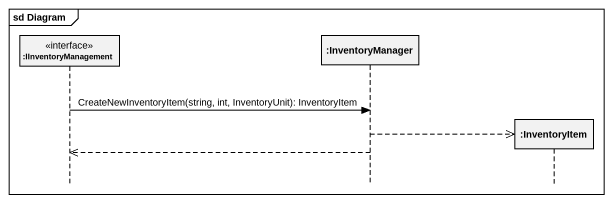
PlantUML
@startuml
mainframe sd Diagram
hide footbox
participant ":IInventoryManagement" as IInventoryManagement <<interface>>
participant ":InventoryManager" as InventoryManager
participant ":InventoryItem" as InventoryItem

IInventoryManagement -> InventoryManager : CreateNewInventoryItem(string, int, InventoryUnit): InventoryItem
InventoryManager -->> InventoryItem **
InventoryManager -->> IInventoryManagement
@enduml
